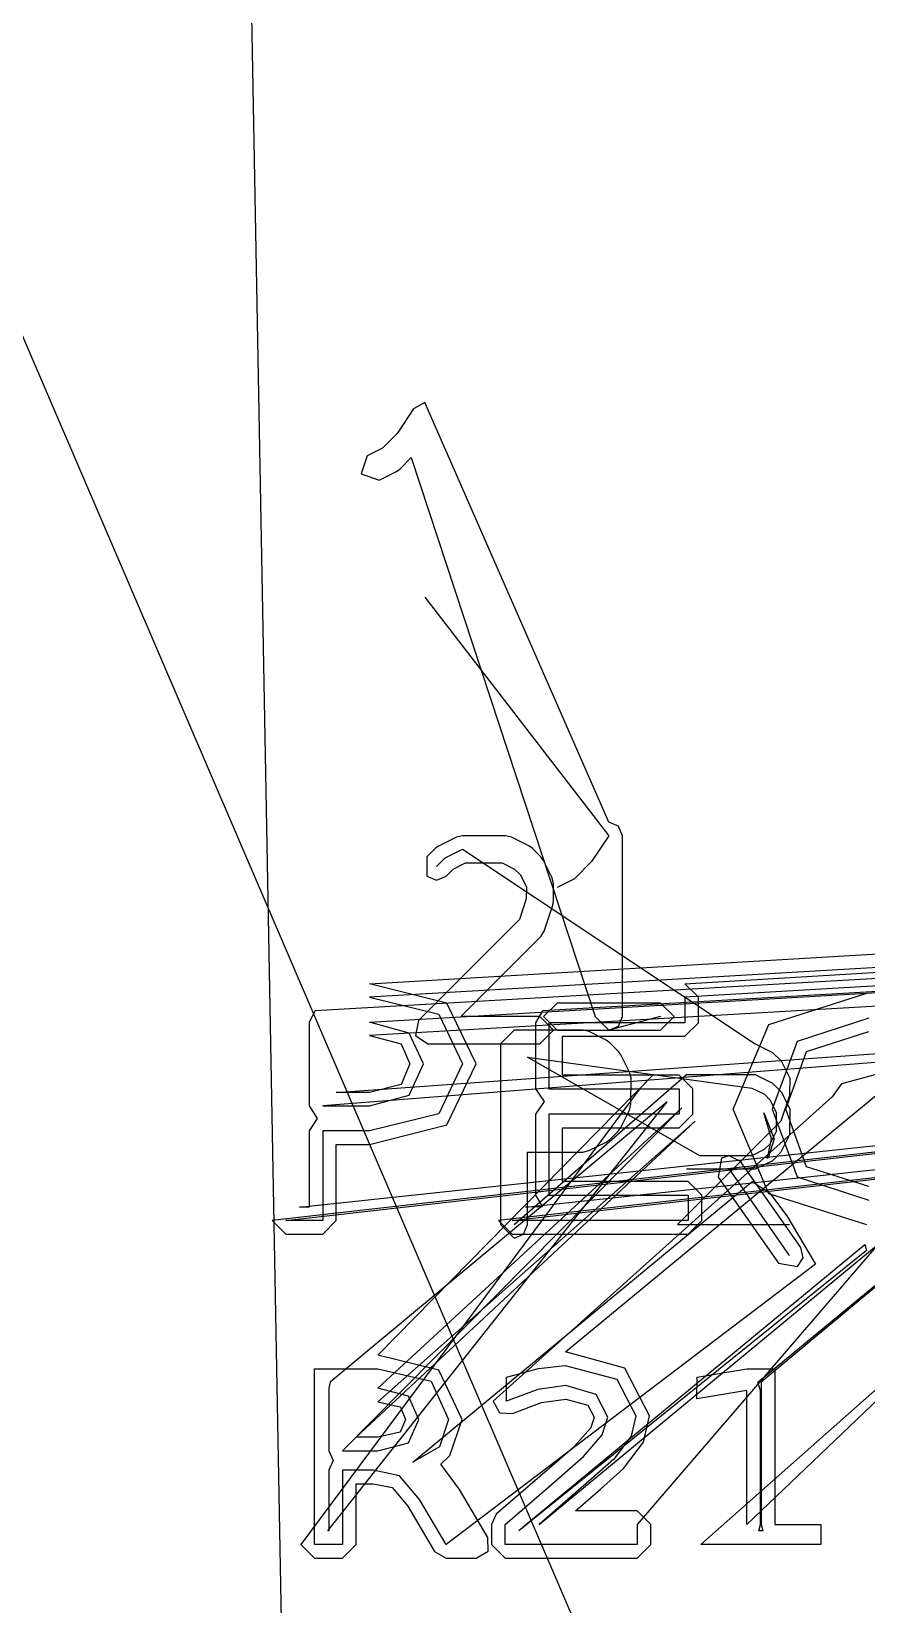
# Model space of a CAD drawing. Extents: x 0 to 334, y -361 to 120.
# Drawn here: x 135.86 to 140.48, y 25.06 to 33.76 of the extents above; entities that cross this region are included whole.
import ezdxf

# ---------------------------------------------------------------- set-up
doc = ezdxf.new("R2010")
doc.units = 0

msp = doc.modelspace()

# ---------------------------------------------------------------- linework, layer by layer
at = {"layer": 'Layer 1'}
for p, q in [((136.215, 80.4392), (138.335, -34.1749)), ((131.8, 41.4079), (190.42, -95.0149)), ((137.9736, 31.674975), (137.88248, 31.538297)), ((138.03566, 31.708355), (137.9736, 31.674975)), ((139.05266, 29.389282), (138.03566, 31.708355)), ((137.88248, 31.538297), (137.8011, 31.456916)), ((137.71675, 31.41474), (137.68321, 31.314117)), ((137.8011, 31.456916), (137.71675, 31.41474)), ((137.89856, 31.342244), (137.961, 31.404687)), ((137.961, 31.404687), (138.978, 28.3143)), ((137.68321, 31.314117), (137.78383, 31.280576)), ((137.78383, 31.280576), (137.87907, 31.328195)), ((137.87907, 31.328195), (137.89856, 31.342244)), ((138.036, 30.633375), (139.053, 29.3143)), ((137.729, 28.496252), (159.0898, 29.745292)), ((139.474, 28.4963), (160.34104, 29.745292)), ((159.0148, 29.670292), (137.192, 27.1868)), ((137.267, 27.1868), (159.0898, 29.670292)), ((159.0898, 29.670292), (137.729, 28.4213)), ((160.26604, 29.670292), (138.443, 27.1868)), ((138.518, 27.1868), (160.34104, 29.670292)), ((160.34104, 29.670292), (139.474, 28.4213)), ((137.342, 27.2618), (159.1648, 29.595292)), ((159.1648, 29.595292), (137.429, 28.3463)), ((138.593, 27.2618), (160.41604, 29.595292)), ((160.41604, 29.595292), (138.686, 28.3463)), ((159.29445, 29.53304), (137.471, 27.8202)), ((137.729, 28.284048), (159.29445, 29.53304)), ((137.546, 27.8952), (159.36945, 29.45804)), ((159.36945, 29.45804), (137.729, 28.209)), ((138.20993, 29.306382), (138.11469, 29.258762)), ((138.24347, 29.3143), (138.20993, 29.306382)), ((138.48152, 29.314277), (138.24347, 29.3143)), ((138.51506, 29.306359), (138.48152, 29.314277)), ((138.6103, 29.258739), (138.51506, 29.306359)), ((139.053, 29.3143), (138.95776, 29.171442)), ((139.105904, 29.36744), (139.05266, 29.389282)), ((139.128, 29.3143), (139.105904, 29.36744)), ((139.128, 28.3143), (139.128, 29.3143)), ((138.0952, 29.244713), (138.04758, 29.197094)), ((138.11469, 29.258762), (138.0952, 29.244713)), ((138.14824, 29.19168), (138.24347, 29.2393)), ((138.24347, 29.2393), (139.863, 28.1643)), ((138.62979, 29.24469), (138.6103, 29.258739)), ((138.67741, 29.197071), (138.62979, 29.24469)), ((138.04758, 29.197094), (138.04758, 29.091028)), ((138.10062, 29.144061), (138.14824, 29.19168)), ((138.19266, 29.130041), (138.26118, 29.1643)), ((138.26118, 29.1643), (138.464, 29.1643)), ((138.464, 29.1643), (138.53252, 29.130041)), ((138.69146, 29.177579), (138.67741, 29.197071)), ((138.73908, 29.082341), (138.69146, 29.177579)), ((138.95776, 29.171442), (138.86253, 29.076204)), ((138.04758, 29.091028), (138.100615, 29.069059)), ((138.100615, 29.069059), (138.15365, 29.091028)), ((138.15365, 29.091028), (138.19266, 29.130041)), ((138.53252, 29.130041), (138.56293, 29.099634)), ((138.56293, 29.099634), (138.59719, 29.031118)), ((138.747, 29.0488), (138.73908, 29.082341)), ((138.74699, 28.953585), (138.747, 29.0488)), ((138.86253, 29.076204), (138.76729, 29.028585)), ((138.597, 28.9658), (138.55882, 28.851286)), ((138.59719, 29.031118), (138.597, 28.9658)), ((138.69552, 28.787011), (138.74314, 28.929868)), ((138.74314, 28.929868), (138.74699, 28.953585)), ((138.55882, 28.851286), (137.99992, 28.292377)), ((138.6774, 28.757695), (138.69552, 28.787011)), ((138.234, 28.3143), (138.6774, 28.757695)), ((138.15686, 28.387827), (137.729, 28.496252)), ((139.549, 28.4213), (139.474, 28.4963)), ((139.93874, 28.271606), (140.47976, 28.443586)), ((137.729, 28.4213), (138.11299, 28.327043)), ((138.31868, 28.052489), (138.15686, 28.387827)), ((138.76729, 28.3893), (138.69229, 28.3143)), ((139.339, 28.3893), (138.76729, 28.3893)), ((139.414, 28.3143), (139.339, 28.3893)), ((139.474, 28.4213), (139.474, 28.2807)), ((139.549, 28.2807), (139.549, 28.4213)), ((137.429, 28.3463), (137.39582, 28.284048)), ((137.39582, 28.284048), (137.396, 27.8202)), ((137.94987, 28.22369), (137.729, 28.284048)), ((137.99992, 28.292377), (137.983673, 28.210649)), ((138.11299, 28.327043), (138.24368, 28.052537)), ((138.672, 28.3143), (138.234, 28.3143)), ((138.64742, 28.280741), (138.647, 27.9153)), ((138.686, 28.3463), (138.64742, 28.280741)), ((138.747, 28.2393), (138.672, 28.3143)), ((138.69229, 28.3143), (138.76729, 28.2393)), ((139.474, 28.2807), (138.722, 28.2807)), ((138.722, 28.2807), (138.722, 27.9153)), ((138.978, 28.3143), (139.053, 28.2393)), ((139.33872, 28.3143), (139.053, 28.2393)), ((139.106033, 28.261267), (139.128, 28.3143)), ((139.339, 28.2393), (139.414, 28.3143)), ((139.474, 28.2057), (139.549, 28.2807)), ((139.74117, 27.802798), (139.93874, 28.271606)), ((140.49191, 28.306369), (140.09476, 28.176558)), ((137.729, 28.209), (137.90398, 28.164324)), ((138.02788, 28.052537), (137.94987, 28.22369)), ((137.983673, 28.210649), (138.05295, 28.164344)), ((138.52919, 28.2393), (138.45419, 28.1643)), ((138.91053, 28.239277), (138.52919, 28.2393)), ((138.672, 28.1643), (138.747, 28.2393)), ((138.76729, 28.2393), (139.339, 28.2393)), ((138.797, 27.9903), (138.797, 28.2057)), ((138.797, 28.2057), (139.474, 28.2057)), ((138.94407, 28.231359), (138.91053, 28.239277)), ((139.03931, 28.183739), (138.94407, 28.231359)), ((139.0588, 28.16969), (139.03931, 28.183739)), ((139.053, 28.2393), (139.106033, 28.261267)), ((140.09476, 28.176558), (139.95697, 27.802834)), ((140.14619, 28.121973), (140.49191, 28.231374)), ((137.90398, 28.164324), (137.95288, 28.052489)), ((138.05295, 28.164344), (138.672, 28.1643)), ((138.45419, 28.1643), (138.454, 27.6405)), ((138.60419, 28.0893), (139.845, 27.9191)), ((139.557, 27.5453), (138.60419, 28.0893)), ((139.10642, 28.122071), (139.0588, 28.16969)), ((139.12047, 28.102579), (139.10642, 28.122071)), ((139.16809, 28.007341), (139.12047, 28.102579)), ((139.863, 28.1643), (139.95824, 28.11668)), ((139.95824, 28.11668), (140.00586, 28.069061)), ((140.03197, 27.802839), (140.14602, 28.121809)), ((140.14602, 28.121809), (140.14619, 28.121973)), ((137.95288, 28.052489), (137.90398, 27.939828)), ((137.94987, 27.880558), (138.02788, 28.052537)), ((138.24368, 28.052537), (138.11299, 27.776379)), ((138.15661, 27.715319), (138.31868, 28.052489)), ((138.813, 26.460506), (140.68897, 28.011072)), ((139.176, 27.9738), (139.16809, 28.007341)), ((140.00586, 28.069061), (140.05348, 27.973823)), ((139.22604, 27.918494), (137.35, 25.3959)), ((137.90398, 27.939828), (137.729, 27.895152)), ((137.77606, 26.442905), (139.30104, 27.993494)), ((138.52919, 27.1643), (139.482, 27.9941)), ((138.647, 27.9153), (138.69582, 27.84502)), ((138.722, 27.9153), (139.443, 27.9153)), ((139.443, 27.9903), (138.797, 27.9903)), ((139.17547, 27.830976), (139.176, 27.9738)), ((139.30104, 27.993494), (139.22604, 27.918494)), ((139.518, 27.9153), (139.443, 27.9903)), ((139.443, 27.9153), (139.443, 27.7747)), ((139.482, 27.9941), (139.863, 27.9941)), ((139.518, 27.7747), (139.518, 27.9153)), ((139.845, 27.9191), (139.91352, 27.884841)), ((139.863, 27.9941), (139.95824, 27.94648)), ((139.95824, 27.94648), (140.00586, 27.898861)), ((140.05348, 27.973823), (140.053, 27.8786)), ((140.34017, 27.94263), (140.2893, 27.871619)), ((140.52504, 27.993345), (140.34017, 27.94263)), ((137.5, 25.4709), (139.37604, 27.843494)), ((139.37604, 27.843494), (137.513, 26.2929)), ((137.729, 27.895152), (137.546, 27.8952)), ((137.729, 27.8202), (137.94987, 27.880558)), ((140.2893, 27.871619), (138.413, 26.1882)), ((138.69582, 27.84502), (138.647, 27.77474)), ((139.16756, 27.797435), (139.17547, 27.830976)), ((139.87715, 26.292892), (141.75314, 27.843494)), ((141.75314, 27.843494), (139.896, 26.2929)), ((139.91352, 27.884841), (139.94393, 27.854434)), ((139.94393, 27.854434), (139.97818, 27.785918)), ((140.053, 27.8786), (140.00538, 27.735743)), ((140.00586, 27.898861), (140.05347, 27.803623)), ((137.396, 27.8202), (137.44075, 27.751574)), ((137.44075, 27.751574), (137.396, 27.682948)), ((137.471, 27.8202), (137.729, 27.8202)), ((139.45645, 27.810421), (137.58, 25.9148)), ((138.11299, 27.776379), (137.729, 27.682948)), ((137.776, 26.259852), (139.45645, 27.810421)), ((138.647, 27.77474), (138.647, 27.3274)), ((139.443, 27.7747), (138.722, 27.7747)), ((138.722, 27.7747), (138.722, 27.3274)), ((139.11994, 27.702197), (139.16756, 27.797435)), ((139.443, 27.6997), (139.518, 27.7747)), ((139.93874, 27.333989), (139.74117, 27.802798)), ((139.9097, 27.782128), (139.96771, 27.638546)), ((139.95383, 27.638546), (139.9097, 27.782128)), ((139.9097, 27.782128), (139.9097, 27.782128)), ((139.95697, 27.802834), (140.09476, 27.42911)), ((139.97818, 27.785918), (139.978, 27.6784)), ((140.1461, 27.483788), (140.03197, 27.802839)), ((140.05347, 27.803623), (140.053, 27.6607)), ((137.396, 27.682948), (137.396, 27.2618)), ((137.729, 27.682948), (137.471, 27.6829)), ((137.471, 27.6829), (137.471, 27.1868)), ((137.655, 25.9898), (139.53145, 27.735421)), ((137.729, 27.6079), (138.15683, 27.715478)), ((139.53145, 27.735421), (137.776, 26.1848)), ((138.15683, 27.715478), (138.15661, 27.715319)), ((138.797, 27.4024), (138.797, 27.6997)), ((138.797, 27.6997), (139.443, 27.6997)), ((139.05827, 27.635086), (139.10589, 27.682705)), ((139.10589, 27.682705), (139.11994, 27.702197)), ((140.00538, 27.735743), (139.43395, 27.164315)), ((139.978, 27.6784), (139.94375, 27.609884)), ((140.053, 27.6607), (140.00539, 27.565462)), ((137.546, 27.1868), (137.546, 27.6079)), ((137.546, 27.6079), (137.729, 27.6079)), ((138.454, 27.6405), (138.454, 27.1643)), ((138.91, 27.5655), (138.94354, 27.573418)), ((138.94354, 27.573418), (139.03878, 27.621037)), ((139.03878, 27.621037), (139.05827, 27.635086)), ((139.91334, 27.579477), (139.84482, 27.545219)), ((139.94375, 27.609884), (139.91334, 27.579477)), ((139.93008, 27.529303), (139.95383, 27.638546)), ((139.96771, 27.638546), (139.93447, 27.534397)), ((138.604, 27.1643), (138.604, 27.5655)), ((138.604, 27.5655), (138.91, 27.5655)), ((139.84482, 27.545219), (139.557, 27.5453)), ((139.67708, 27.531742), (139.65865, 27.42729)), ((139.71972, 27.545299), (139.67708, 27.531742)), ((139.78153, 27.51331), (139.71972, 27.545299)), ((139.71972, 27.545299), (139.71972, 27.545299)), ((140.11487, 27.03712), (139.78153, 27.51331)), ((139.95777, 27.517843), (139.86253, 27.470224)), ((139.93411, 27.533965), (139.93008, 27.529303)), ((139.93447, 27.534397), (139.93411, 27.533965)), ((140.00539, 27.565462), (139.95777, 27.517843)), ((140.49191, 27.375131), (140.1461, 27.483788)), ((137.96988, 25.851624), (139.84575, 27.402218)), ((139.492, 27.4024), (138.797, 27.4024)), ((139.86253, 27.470224), (139.482, 27.4703)), ((139.567, 27.3274), (139.492, 27.4024)), ((139.65865, 27.42729), (139.99198, 26.9511)), ((140.05342, 26.99411), (139.72009, 27.4703)), ((139.84575, 27.402218), (139.94269, 27.34102)), ((140.09476, 27.42911), (140.49191, 27.300126)), ((138.647, 27.3274), (138.68558, 27.26184)), ((138.722, 27.3274), (139.492, 27.3274)), ((139.492, 27.3274), (139.492, 27.1868)), ((139.567, 27.1868), (139.567, 27.3274)), ((140.47976, 27.162837), (139.93874, 27.333989)), ((139.94269, 27.34102), (140.03809, 27.212114)), ((137.396, 27.2618), (137.342, 27.2618)), ((138.68558, 27.26184), (138.593, 27.2618)), ((137.192, 27.1868), (137.267, 27.1118)), ((137.471, 27.1868), (137.267, 27.1868)), ((137.471, 27.1118), (137.546, 27.1868)), ((138.443, 27.1868), (138.518, 27.1118)), ((138.454, 27.1643), (138.529, 27.0893)), ((139.492, 27.1868), (138.518, 27.1868)), ((138.582033, 27.111267), (138.604, 27.1643)), ((139.43395, 27.164315), (140.053, 27.1643)), ((139.492, 27.1118), (139.567, 27.1868)), ((140.03809, 27.212114), (140.19581, 26.946489)), ((137.267, 27.1118), (137.471, 27.1118)), ((138.518, 27.1118), (139.492, 27.1118)), ((138.529, 27.0893), (138.582033, 27.111267)), ((138.59199, 25.504629), (140.4686, 27.055219)), ((138.66726, 25.506547), (140.54356, 27.057166)), ((140.54356, 27.057166), (139.21, 25.5066)), ((139.563, 25.3959), (141.4391, 27.057166)), ((141.4391, 27.057166), (139.817, 25.5066)), ((140.4686, 27.055219), (140.47761, 27.021489)), ((140.47761, 27.021489), (138.555, 25.4709)), ((140.09643, 26.932668), (140.127283, 26.981075)), ((140.127283, 26.981075), (140.11487, 27.03712)), ((140.19581, 26.946489), (138.153, 25.3959)), ((139.99198, 26.9511), (140.09643, 26.932668)), ((138.11373, 26.35915), (137.77606, 26.442905)), ((139.14114, 26.371103), (138.813, 26.460506)), ((137.425, 25.3959), (137.425, 26.3679)), ((137.425, 26.3679), (137.776, 26.3679)), ((137.776, 26.3679), (138.0699, 26.298239)), ((138.11373, 26.359149), (138.11373, 26.35915)), ((138.2419, 26.087957), (138.11373, 26.359149)), ((138.488, 26.321), (138.66342, 26.369177)), ((138.66342, 26.369177), (138.81267, 26.385453)), ((138.81267, 26.385453), (139.09734, 26.309932)), ((139.14114, 26.371101), (139.14114, 26.371103)), ((139.27884, 26.108162), (139.14114, 26.371101)), ((139.541, 26.321), (139.81566, 26.367875)), ((139.81566, 26.367875), (139.971, 26.3679)), ((139.971, 26.3679), (139.971, 25.5066)), ((137.513, 26.2929), (137.50531, 26.259827)), ((138.0699, 26.298239), (138.16684, 26.087952)), ((138.48769, 26.188241), (138.488, 26.321)), ((138.81544, 26.274829), (138.6608, 26.253345)), ((138.98239, 26.226001), (138.81544, 26.274829)), ((139.09734, 26.309932), (139.20351, 26.108109)), ((139.5408, 26.201225), (139.541, 26.321)), ((139.892, 26.2481), (139.87715, 26.292892)), ((139.896, 26.2929), (139.896, 25.5066)), ((137.50531, 26.259827), (137.505, 25.9148)), ((137.94526, 26.216232), (137.776, 26.259852)), ((137.776, 26.1848), (137.89965, 26.156646)), ((138.00296, 26.087977), (137.94526, 26.216232)), ((138.413, 26.1882), (138.447866, 26.124849)), ((138.6608, 26.253345), (138.48769, 26.188241)), ((138.52004, 26.120388), (138.6803, 26.180801)), ((138.6803, 26.180801), (138.81575, 26.199788)), ((138.81575, 26.199788), (138.93715, 26.16638)), ((139.04702, 26.099699), (138.98239, 26.226001)), ((139.817, 26.2481), (139.5408, 26.201225)), ((139.817, 25.5066), (139.817, 26.2481)), ((139.89203, 25.506577), (139.892, 26.2481)), ((137.89965, 26.156646), (137.90047, 26.156027)), ((137.90047, 26.156027), (137.92796, 26.087925)), ((138.447866, 26.124849), (138.52004, 26.120388)), ((138.93715, 26.16638), (138.93749, 26.166118)), ((138.93749, 26.166118), (138.97233, 26.099658)), ((138.97233, 26.099658), (138.95319, 26.041547)), ((139.01701, 26.002694), (139.04702, 26.099699)), ((139.20351, 26.108109), (139.17658, 25.994177)), ((139.24415, 25.961001), (139.27884, 26.108162)), ((137.89963, 26.017891), (137.776, 25.989748)), ((137.92796, 26.087925), (137.89963, 26.017891)), ((137.94526, 25.95842), (138.00296, 26.087977)), ((138.16684, 26.087952), (138.11606, 25.935608)), ((138.17377, 25.887636), (138.2419, 26.087957)), ((138.95297, 26.041175), (138.86178, 25.937212)), ((138.91315, 25.882902), (139.01701, 26.002694)), ((138.95319, 26.041547), (138.95297, 26.041175)), ((137.505, 25.9148), (137.528, 25.860763)), ((137.58, 25.9148), (137.776, 25.9148)), ((137.776, 25.989748), (137.655, 25.9898)), ((137.776, 25.9148), (137.94526, 25.95842)), ((138.11606, 25.935608), (137.96988, 25.851624)), ((138.86146, 25.936903), (138.67239, 25.771253)), ((138.86178, 25.937212), (138.86146, 25.936903)), ((139.17658, 25.994177), (139.08041, 25.867875)), ((139.13484, 25.815984), (139.24415, 25.961001)), ((137.528, 25.860763), (137.505, 25.806727)), ((138.12336, 25.840036), (138.17377, 25.887636)), ((138.22694, 25.699534), (138.12336, 25.840036)), ((138.72081, 25.714282), (138.91315, 25.882902)), ((139.08041, 25.867875), (138.95808, 25.7585)), ((137.505, 25.806727), (137.505, 25.4709)), ((137.74985, 25.806707), (137.58, 25.8067)), ((137.58, 25.8067), (137.58, 25.3959)), ((137.89526, 25.774806), (137.74985, 25.806707)), ((138.00605, 25.645249), (137.89526, 25.774806)), ((138.67239, 25.771253), (138.4309, 25.562982)), ((138.95808, 25.7585), (138.66726, 25.506547)), ((139.00789, 25.702186), (139.13328, 25.81441)), ((139.13328, 25.81441), (139.13484, 25.815984)), ((137.655, 25.3959), (137.655, 25.7317)), ((137.655, 25.7317), (137.75, 25.7317)), ((137.75, 25.7317), (137.85678, 25.710515)), ((137.85678, 25.710515), (137.85719, 25.710269)), ((137.85719, 25.710269), (137.94141, 25.607469)), ((138.38449, 25.434191), (138.22694, 25.699534)), ((138.48, 25.5066), (138.72081, 25.714282)), ((138.869, 25.5816), (139.00769, 25.702012)), ((139.00769, 25.702012), (139.00789, 25.702186)), ((137.94141, 25.607469), (137.94159, 25.607163)), ((137.94159, 25.607163), (138.08854, 25.357814)), ((138.153, 25.3959), (138.00605, 25.645249)), ((139.21, 25.5816), (138.869, 25.5816)), ((139.285, 25.5066), (139.21, 25.5816)), ((138.40531, 25.506559), (138.405, 25.3959)), ((138.4309, 25.562982), (138.40531, 25.506559)), ((138.48, 25.3959), (138.48, 25.5066)), ((138.555, 25.4725), (138.59199, 25.504629)), ((139.21, 25.5066), (139.21, 25.3959)), ((139.285, 25.3959), (139.285, 25.5066)), ((139.883, 25.4709), (139.89203, 25.506577)), ((139.896, 25.5066), (139.90503, 25.470923)), ((139.971, 25.5066), (140.225, 25.5066)), ((140.225, 25.5066), (140.225, 25.3959)), ((137.35, 25.3959), (137.425, 25.3209)), ((137.58, 25.3959), (137.425, 25.3959)), ((137.505, 25.4709), (137.5, 25.4709)), ((137.58, 25.3209), (137.655, 25.3959)), ((138.385174, 25.358801), (138.38449, 25.434191)), ((138.405, 25.3959), (138.48, 25.3209)), ((139.21, 25.3959), (138.48, 25.3959)), ((138.555, 25.4709), (138.555, 25.4725)), ((139.21, 25.3209), (139.285, 25.3959)), ((140.225, 25.3959), (139.563, 25.3959)), ((139.90503, 25.470923), (139.883, 25.4709)), ((137.425, 25.3209), (137.58, 25.3209)), ((138.08854, 25.357814), (138.15315, 25.320893)), ((138.15315, 25.320893), (138.32, 25.3209)), ((138.32, 25.3209), (138.385174, 25.358801)), ((138.48, 25.3209), (139.21, 25.3209))]:
    msp.add_line(p, q, dxfattribs=at)

doc.saveas('drawing.dxf')
